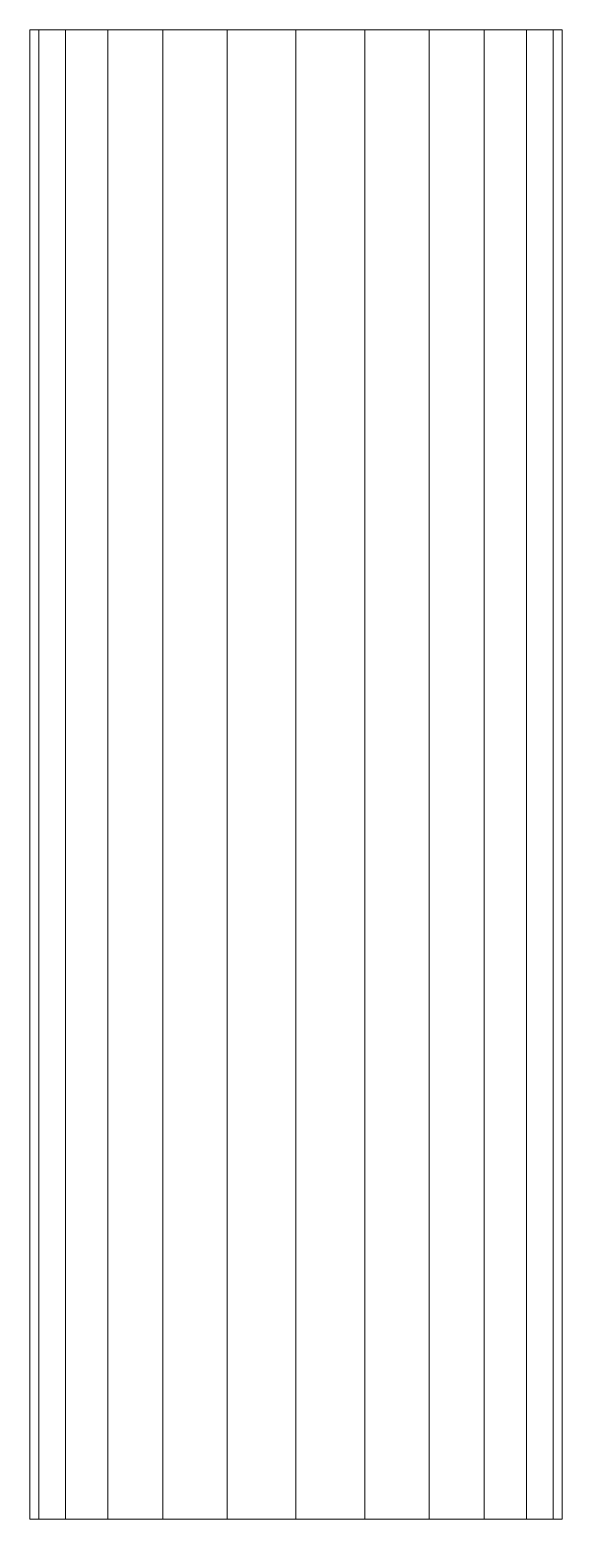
# Model space of a CAD drawing. Header units: inches. Extents: x -3326 to -59, y 8 to 1043.
# Drawn here: x -2422.47 to -2420.56, y 119.8 to 125.12 of the extents above; entities that cross this region are included whole.
import ezdxf

# ---------------------------------------------------------------- set-up
doc = ezdxf.new("R2010")
doc.units = ezdxf.units.IN
doc.header["$MEASUREMENT"] = 0
doc.layers.add('F-SPRN', color=10, linetype='Continuous', lineweight=9)

msp = doc.modelspace()

# ---------------------------------------------------------------- linework, layer by layer
at = {"layer": 'F-SPRN', "color": 1}
msp.add_line((-2421.515, 125.1209, 964), (-2421.515, 119.8044, 964), dxfattribs=at)
msp.add_line((-2421.515, 125.1209, 964), (-2421.515, 119.8044, 964), dxfattribs=at)

# ---------------------------------------------------------------- meshes
mesh = msp.add_polyface(dxfattribs=at)
corners = [(-2422.465, 125.1209, 964), (-2422.4326, 125.1209, 964.2458), (-2422.3378, 125.1209, 964.475), (-2422.1867, 125.1209, 964.6718), (-2421.9901, 125.1209, 964.8227), (-2421.7608, 125.1209, 964.9177), (-2421.5151, 125.1209, 964.95), (-2421.2692, 125.1209, 964.9177), (-2421.0399, 125.1209, 964.8227), (-2420.8433, 125.1209, 964.6718), (-2420.6922, 125.1209, 964.475), (-2420.5974, 125.1209, 964.2458), (-2420.5649, 125.1209, 964), (-2420.5974, 125.1209, 963.7541), (-2420.6922, 125.1209, 963.525), (-2420.8433, 125.1209, 963.3282), (-2421.0399, 125.1209, 963.1772), (-2421.2692, 125.1209, 963.0824), (-2421.5151, 125.1209, 963.05), (-2421.7608, 125.1209, 963.0824), (-2421.9901, 125.1209, 963.1772), (-2422.1867, 125.1209, 963.3282), (-2422.3378, 125.1209, 963.525), (-2422.4326, 125.1209, 963.7541)]
mesh.append_faces([[corners[k] for k in face] for face in [(18, 16, 17)]], dxfattribs={"vtx0": -1, "color": 1})
mesh.append_faces([[corners[k] for k in face] for face in [(9, 4, 8)]], dxfattribs={"vtx0": -1, "vtx1": -1, "color": 1})
mesh.append_faces([[corners[k] for k in face] for face in [(21, 9, 15, 16)]], dxfattribs={"vtx0": -1, "vtx1": -1, "vtx3": -1, "color": 1})
mesh.append_faces([[corners[k] for k in face] for face in [(5, 6, 4), (14, 15, 13)]], dxfattribs={"vtx1": -1, "color": 1})
mesh.append_faces([[corners[k] for k in face] for face in [(3, 4, 9, 21), (20, 21, 16, 18)]], dxfattribs={"vtx1": -1, "vtx2": -1, "vtx3": -1, "color": 1})
mesh.append_faces([[corners[k] for k in face] for face in [(23, 0, 1), (18, 19, 20)]], dxfattribs={"vtx2": -1, "color": 1})
mesh.append_faces([[corners[k] for k in face] for face in [(1, 2, 3, 23), (6, 7, 8, 4), (9, 10, 11, 15), (21, 22, 23, 3), (11, 12, 13, 15)]], dxfattribs={"vtx2": -1, "vtx3": -1, "color": 1})
mesh = msp.add_polyface(dxfattribs=at)
corners = [(-2421.5151, 125.1209, 964.95), (-2421.7608, 125.1209, 964.9177), (-2421.9901, 125.1209, 964.8227), (-2422.1867, 125.1209, 964.6718), (-2422.3378, 125.1209, 964.475), (-2422.4326, 125.1209, 964.2458), (-2422.465, 125.1209, 964), (-2422.465, 119.8044, 964), (-2422.4326, 119.8044, 964.2458), (-2422.3378, 119.8044, 964.475), (-2422.1867, 119.8044, 964.6718), (-2421.9901, 119.8044, 964.8227), (-2421.7608, 119.8044, 964.9177), (-2421.5151, 119.8044, 964.95)]
mesh.append_faces([[corners[k] for k in face] for face in [(7, 8, 5, 6)]], dxfattribs={"vtx1": -1, "color": 1})
mesh.append_faces([[corners[k] for k in face] for face in [(8, 9, 4, 5), (3, 4, 9, 10), (11, 12, 1, 2), (2, 3, 10, 11)]], dxfattribs={"vtx1": -1, "vtx3": -1, "color": 1})
mesh.append_faces([[corners[k] for k in face] for face in [(12, 13, 0, 1)]], dxfattribs={"vtx3": -1, "color": 1})
mesh = msp.add_polyface(dxfattribs=at)
corners = [(-2422.465, 125.1209, 964), (-2422.4326, 125.1209, 963.7541), (-2422.3378, 125.1209, 963.525), (-2422.1867, 125.1209, 963.3282), (-2421.9901, 125.1209, 963.1772), (-2421.7608, 125.1209, 963.0824), (-2421.5151, 125.1209, 963.05), (-2421.5151, 119.8044, 963.05), (-2421.7608, 119.8044, 963.0824), (-2421.9901, 119.8044, 963.1772), (-2422.1867, 119.8044, 963.3282), (-2422.3378, 119.8044, 963.525), (-2422.4326, 119.8044, 963.7541), (-2422.465, 119.8044, 964)]
mesh.append_faces([[corners[k] for k in face] for face in [(7, 8, 5, 6)]], dxfattribs={"vtx1": -1, "color": 1})
mesh.append_faces([[corners[k] for k in face] for face in [(8, 9, 4, 5), (3, 4, 9, 10), (11, 12, 1, 2), (2, 3, 10, 11)]], dxfattribs={"vtx1": -1, "vtx3": -1, "color": 1})
mesh.append_faces([[corners[k] for k in face] for face in [(12, 13, 0, 1)]], dxfattribs={"vtx3": -1, "color": 1})
mesh = msp.add_polyface(dxfattribs=at)
corners = [(-2420.5649, 125.1209, 964), (-2420.5974, 125.1209, 964.2458), (-2420.6922, 125.1209, 964.475), (-2420.8433, 125.1209, 964.6718), (-2421.0399, 125.1209, 964.8227), (-2421.2692, 125.1209, 964.9177), (-2421.5151, 125.1209, 964.95), (-2421.5151, 119.8044, 964.95), (-2421.2692, 119.8044, 964.9177), (-2421.0399, 119.8044, 964.8227), (-2420.8433, 119.8044, 964.6718), (-2420.6922, 119.8044, 964.475), (-2420.5974, 119.8044, 964.2458), (-2420.5649, 119.8044, 964)]
mesh.append_faces([[corners[k] for k in face] for face in [(7, 8, 5, 6)]], dxfattribs={"vtx1": -1, "color": 1})
mesh.append_faces([[corners[k] for k in face] for face in [(8, 9, 4, 5), (3, 4, 9, 10), (11, 12, 1, 2), (2, 3, 10, 11)]], dxfattribs={"vtx1": -1, "vtx3": -1, "color": 1})
mesh.append_faces([[corners[k] for k in face] for face in [(12, 13, 0, 1)]], dxfattribs={"vtx3": -1, "color": 1})
mesh = msp.add_polyface(dxfattribs=at)
corners = [(-2421.5151, 125.1209, 963.05), (-2421.2692, 125.1209, 963.0824), (-2421.0399, 125.1209, 963.1772), (-2420.8433, 125.1209, 963.3282), (-2420.6922, 125.1209, 963.525), (-2420.5974, 125.1209, 963.7541), (-2420.5649, 125.1209, 964), (-2420.5649, 119.8044, 964), (-2420.5974, 119.8044, 963.7541), (-2420.6922, 119.8044, 963.525), (-2420.8433, 119.8044, 963.3282), (-2421.0399, 119.8044, 963.1772), (-2421.2692, 119.8044, 963.0824), (-2421.5151, 119.8044, 963.05)]
mesh.append_faces([[corners[k] for k in face] for face in [(7, 8, 5, 6)]], dxfattribs={"vtx1": -1, "color": 1})
mesh.append_faces([[corners[k] for k in face] for face in [(8, 9, 4, 5), (3, 4, 9, 10), (11, 12, 1, 2), (2, 3, 10, 11)]], dxfattribs={"vtx1": -1, "vtx3": -1, "color": 1})
mesh.append_faces([[corners[k] for k in face] for face in [(12, 13, 0, 1)]], dxfattribs={"vtx3": -1, "color": 1})
mesh = msp.add_polyface(dxfattribs=at)
corners = [(-2422.465, 119.8044, 964), (-2422.4326, 119.8044, 963.7541), (-2422.3378, 119.8044, 963.525), (-2422.1867, 119.8044, 963.3282), (-2421.9901, 119.8044, 963.1772), (-2421.7608, 119.8044, 963.0824), (-2421.5151, 119.8044, 963.05), (-2421.2692, 119.8044, 963.0824), (-2421.0399, 119.8044, 963.1772), (-2420.8433, 119.8044, 963.3282), (-2420.6922, 119.8044, 963.525), (-2420.5974, 119.8044, 963.7541), (-2420.5649, 119.8044, 964), (-2420.5974, 119.8044, 964.2458), (-2420.6922, 119.8044, 964.475), (-2420.8433, 119.8044, 964.6718), (-2421.0399, 119.8044, 964.8227), (-2421.2692, 119.8044, 964.9177), (-2421.5151, 119.8044, 964.95), (-2421.7608, 119.8044, 964.9177), (-2421.9901, 119.8044, 964.8227), (-2422.1867, 119.8044, 964.6718), (-2422.3378, 119.8044, 964.475), (-2422.4326, 119.8044, 964.2458)]
mesh.append_faces([[corners[k] for k in face] for face in [(18, 16, 17)]], dxfattribs={"vtx0": -1, "color": 1})
mesh.append_faces([[corners[k] for k in face] for face in [(16, 20, 15)]], dxfattribs={"vtx0": -1, "vtx1": -1, "color": 1})
mesh.append_faces([[corners[k] for k in face] for face in [(3, 9, 15)]], dxfattribs={"vtx0": -1, "vtx1": -1, "vtx2": -1, "color": 1})
mesh.append_faces([[corners[k] for k in face] for face in [(15, 20, 21, 3)]], dxfattribs={"vtx0": -1, "vtx2": -1, "vtx3": -1, "color": 1})
mesh.append_faces([[corners[k] for k in face] for face in [(12, 13, 11), (7, 8, 6)]], dxfattribs={"vtx1": -1, "color": 1})
mesh.append_faces([[corners[k] for k in face] for face in [(3, 4, 8, 9)]], dxfattribs={"vtx1": -1, "vtx3": -1, "color": 1})
mesh.append_faces([[corners[k] for k in face] for face in [(23, 0, 1)]], dxfattribs={"vtx2": -1, "color": 1})
mesh.append_faces([[corners[k] for k in face] for face in [(18, 19, 20, 16), (21, 22, 23, 1), (13, 14, 15, 9), (1, 2, 3, 21), (4, 5, 6, 8), (9, 10, 11, 13)]], dxfattribs={"vtx2": -1, "vtx3": -1, "color": 1})

doc.saveas('drawing.dxf')
